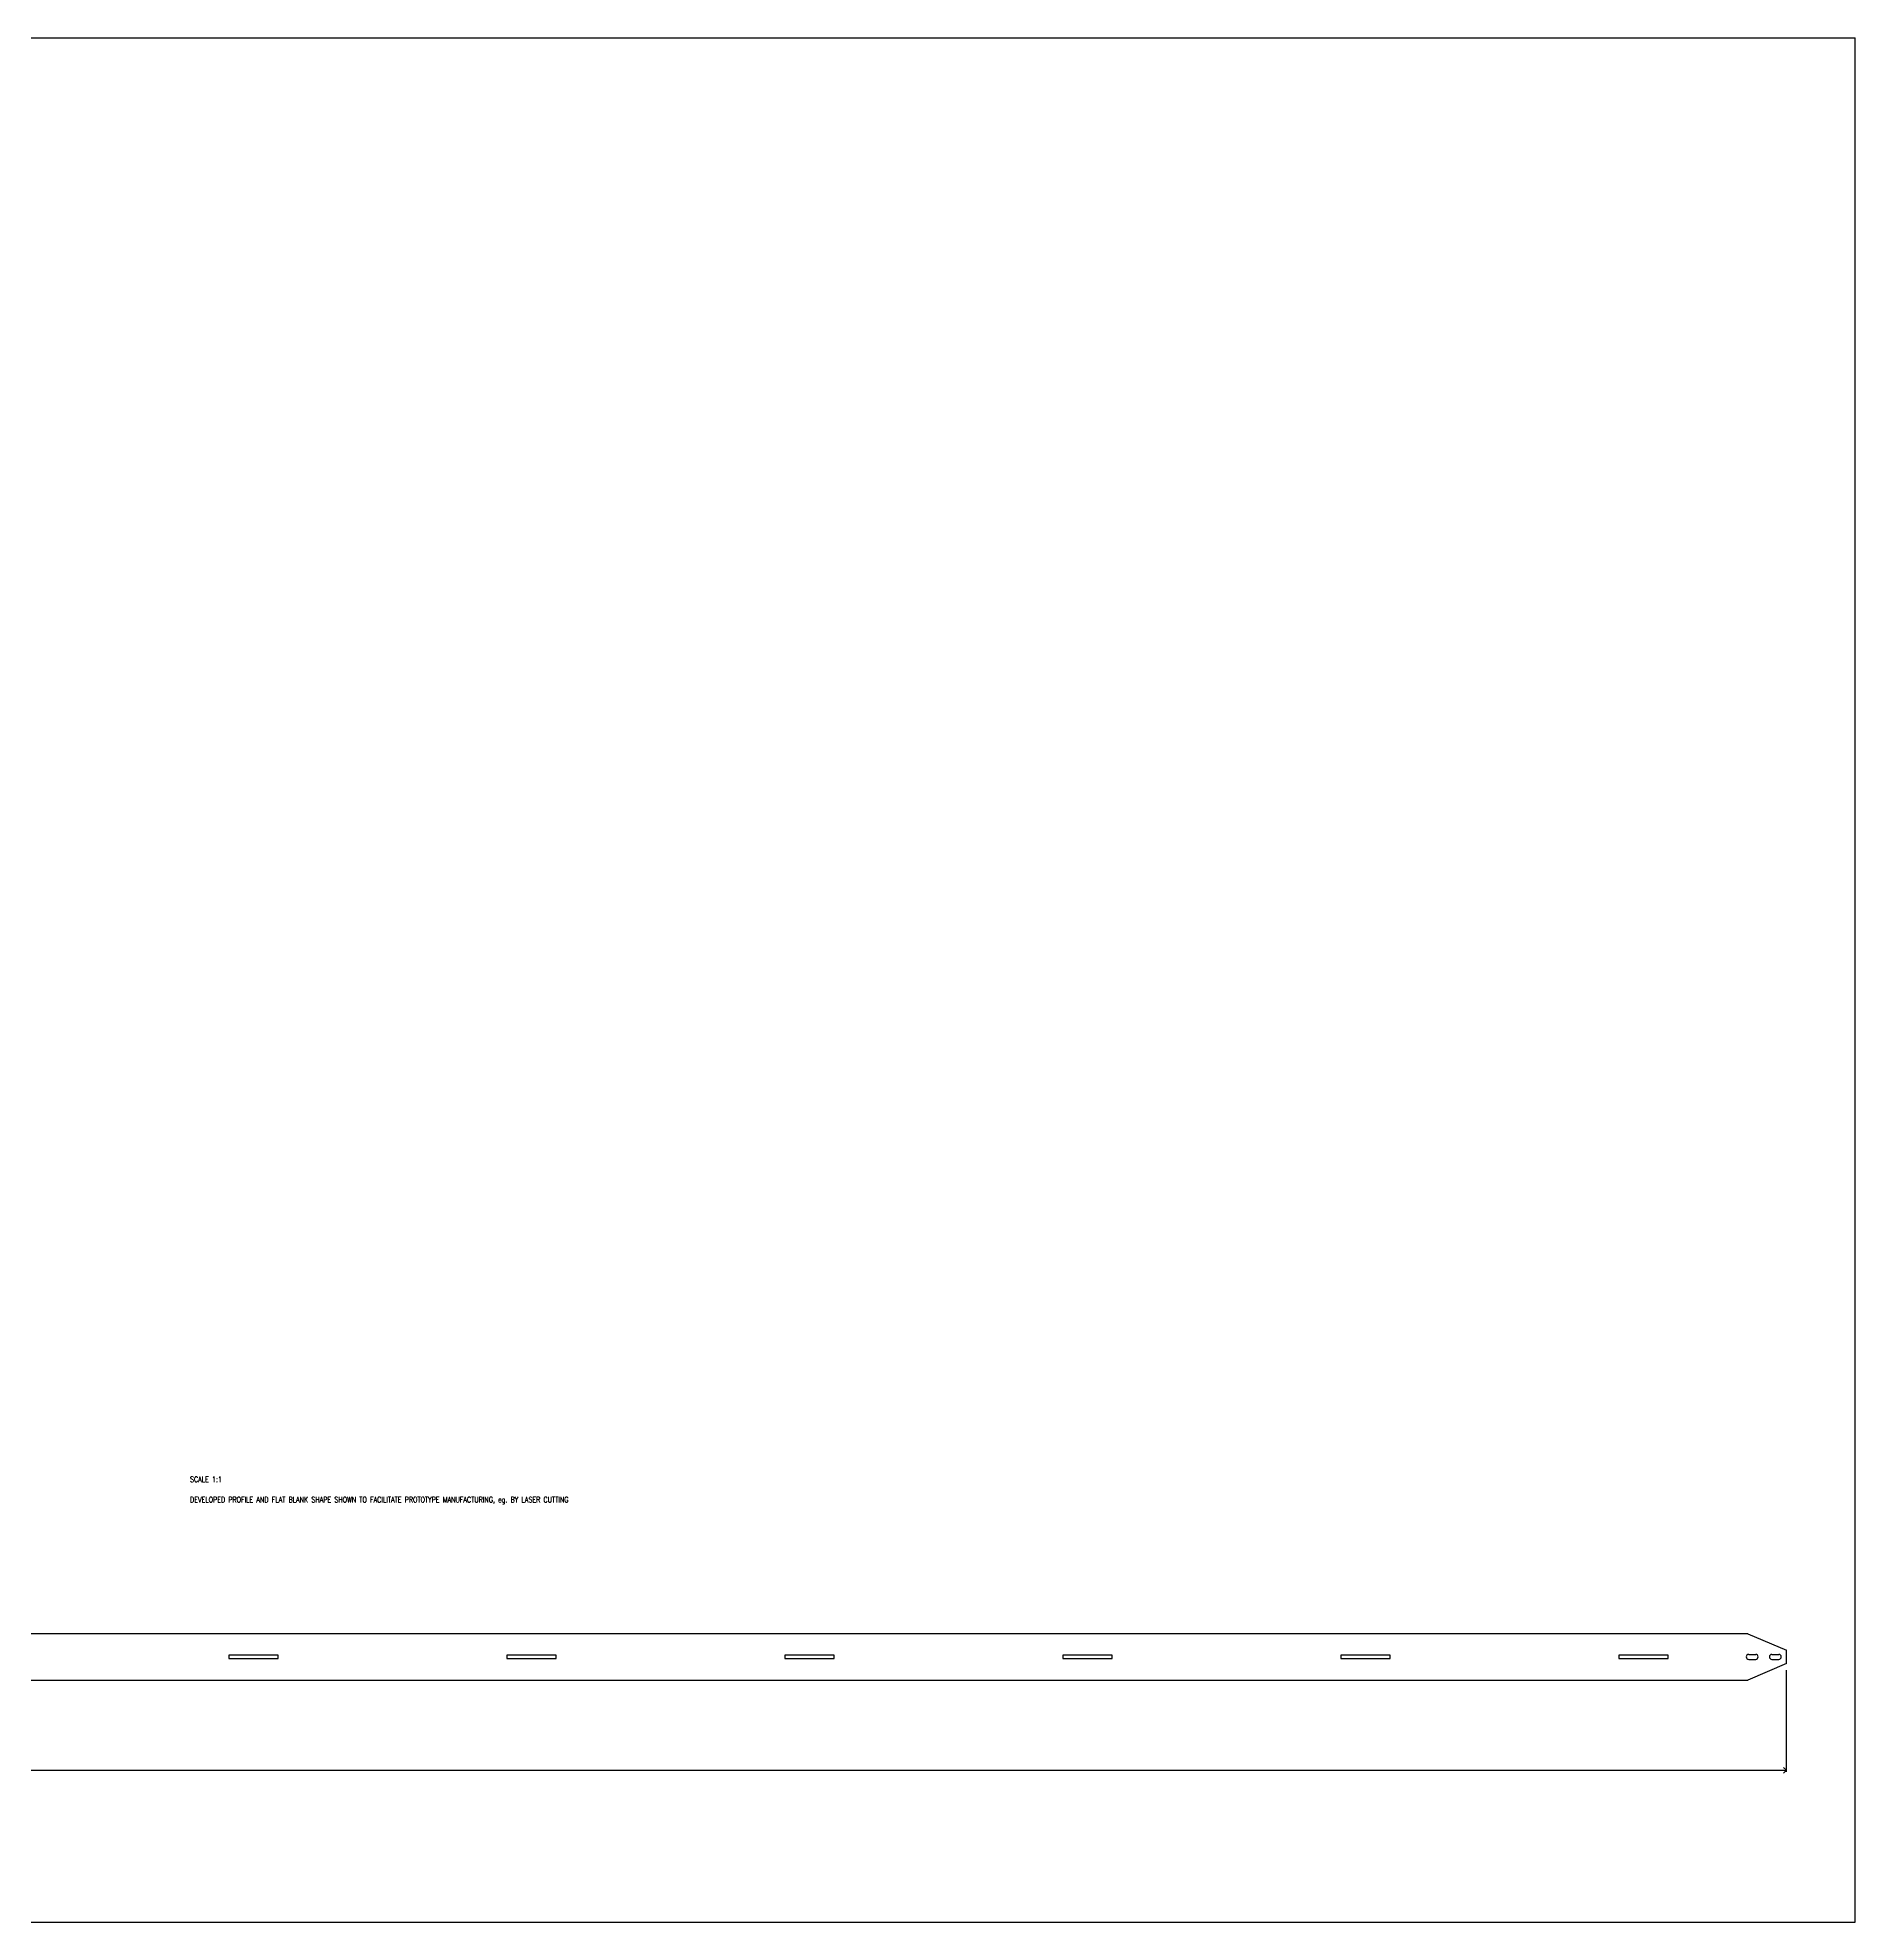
# Model space of a CAD drawing. Header units: millimetres. Extents: x 0 to 2440, y 0 to 1220.
# Drawn here: x 1263 to 2440, y 0 to 1220 of the extents above; entities that cross this region are included whole.
import ezdxf

# ---------------------------------------------------------------- set-up
doc = ezdxf.new("R2010")
doc.units = ezdxf.units.MM
doc.linetypes.add('Continuous2', pattern=[0])
for name, color, linetype in [('AXES', 1, 'Continuous'), ('REFDIMS', 1, 'Continuous'), ('TEXT', 1, 'Continuous')]:
    doc.layers.add(name, color=color, linetype=linetype)
doc.styles.add('MCStick_A0.700000_S0.000000', font='Simplex', dxfattribs={"width": 0.7})

msp = doc.modelspace()

# ---------------------------------------------------------------- linework, layer by layer
at = {"color": 7, "linetype": 'Continuous2', "lineweight": -3, "true_color": 0xffffff}
for p, q in [((0, 1220), (2440, 1220)), ((2440, 0), (2440, 1220)), ((2370.5, 186.8), (375, 186.8)), ((1418.9, 172.9), (1386.9, 172.9)), ((1386.9, 172.9), (1386.9, 170.8)), ((1418.9, 170.8), (1418.9, 172.9)), ((1598.9, 172.9), (1566.9, 172.9)), ((1566.9, 172.9), (1566.9, 170.8)), ((1598.9, 170.8), (1598.9, 172.9)), ((1778.9, 172.9), (1746.9, 172.9)), ((1746.9, 172.9), (1746.9, 170.8)), ((1778.9, 170.8), (1778.9, 172.9)), ((1958.9, 172.9), (1926.9, 172.9)), ((1926.9, 172.9), (1926.9, 170.8)), ((1958.9, 170.8), (1958.9, 172.9)), ((2138.9, 172.9), (2106.9, 172.9)), ((2106.9, 172.9), (2106.9, 170.8)), ((2138.9, 170.8), (2138.9, 172.9)), ((2318.9, 172.9), (2286.9, 172.9)), ((2286.9, 172.9), (2286.9, 170.8)), ((2318.9, 170.8), (2318.9, 172.9)), ((1386.9, 170.8), (1418.9, 170.8)), ((1566.9, 170.8), (1598.9, 170.8)), ((1746.9, 170.8), (1778.9, 170.8)), ((1926.9, 170.8), (1958.9, 170.8)), ((2106.9, 170.8), (2138.9, 170.8)), ((2286.9, 170.8), (2318.9, 170.8)), ((375, 156.8), (2370.5, 156.8)), ((0, 0), (2440, 0))]:
    msp.add_line(p, q, dxfattribs=at)
at = {"color": 18, "linetype": 'Continuous2', "lineweight": -3, "true_color": 0x000000}
for p, q in [((2371, 173.4), (2375.5, 173.4)), ((2386, 173.4), (2390.5, 173.4)), ((2371, 170.2), (2375.5, 170.2)), ((2386, 170.2), (2390.5, 170.2))]:
    msp.add_line(p, q, dxfattribs=at)
at = {"layer": 'AXES', "color": 7, "linetype": 'Continuous2', "lineweight": -3, "true_color": 0xffffff}
for p, q in [((2370.5, 186.8), (2395.5, 176.1)), ((2395.5, 167.6), (2395.5, 176.1)), ((2395.5, 167.6), (2370.5, 156.8))]:
    msp.add_line(p, q, dxfattribs=at)
for centre, start, end in [((2371, 171.8), 90, 270), ((2375.5, 171.8), 270, 90), ((2386, 171.8), 90, 270), ((2390.5, 171.8), 270, 90)]:
    msp.add_arc(centre, 1.6, start, end, dxfattribs=at)
at = {"layer": 'REFDIMS', "color": 2, "linetype": 'Continuous2', "lineweight": -3, "true_color": 0xffff00}
for p, q in [((2395.5, 97.4), (2395.5, 163.2)), ((1229.4, 98.4), (2395.5, 98.4)), ((2393.5, 100.2), (2395.5, 98.4)), ((2393.5, 100.2), (2395.5, 98.4)), ((2393.5, 100.2), (2395.5, 98.4)), ((2393.5, 100.2), (2395.5, 98.4)), ((2393.5, 96.6), (2395.5, 98.4)), ((2393.5, 96.6), (2395.5, 98.4)), ((2393.5, 96.6), (2395.5, 98.4)), ((2393.5, 96.6), (2395.5, 98.4))]:
    msp.add_line(p, q, dxfattribs=at)

# ---------------------------------------------------------------- texts
at = {"layer": 'TEXT', "color": 5, "linetype": 'Continuous2', "lineweight": -3, "true_color": 0x0000ff, "insert": (1361.9, 270.7), "char_height": 3.5, "width": 305.37, "attachment_point": 7, "line_spacing_factor": 0.75, "style": 'MCStick_A0.700000_S0.000000'}
msp.add_mtext('SCALE 1:1\\P \\P \\PDEVELOPED PROFILE AND FLAT BLANK SHAPE SHOWN TO FACILITATE PROTOTYPE MANUFACTURING, eg. BY LASER CUTTING', dxfattribs=at)

doc.saveas('drawing.dxf')
